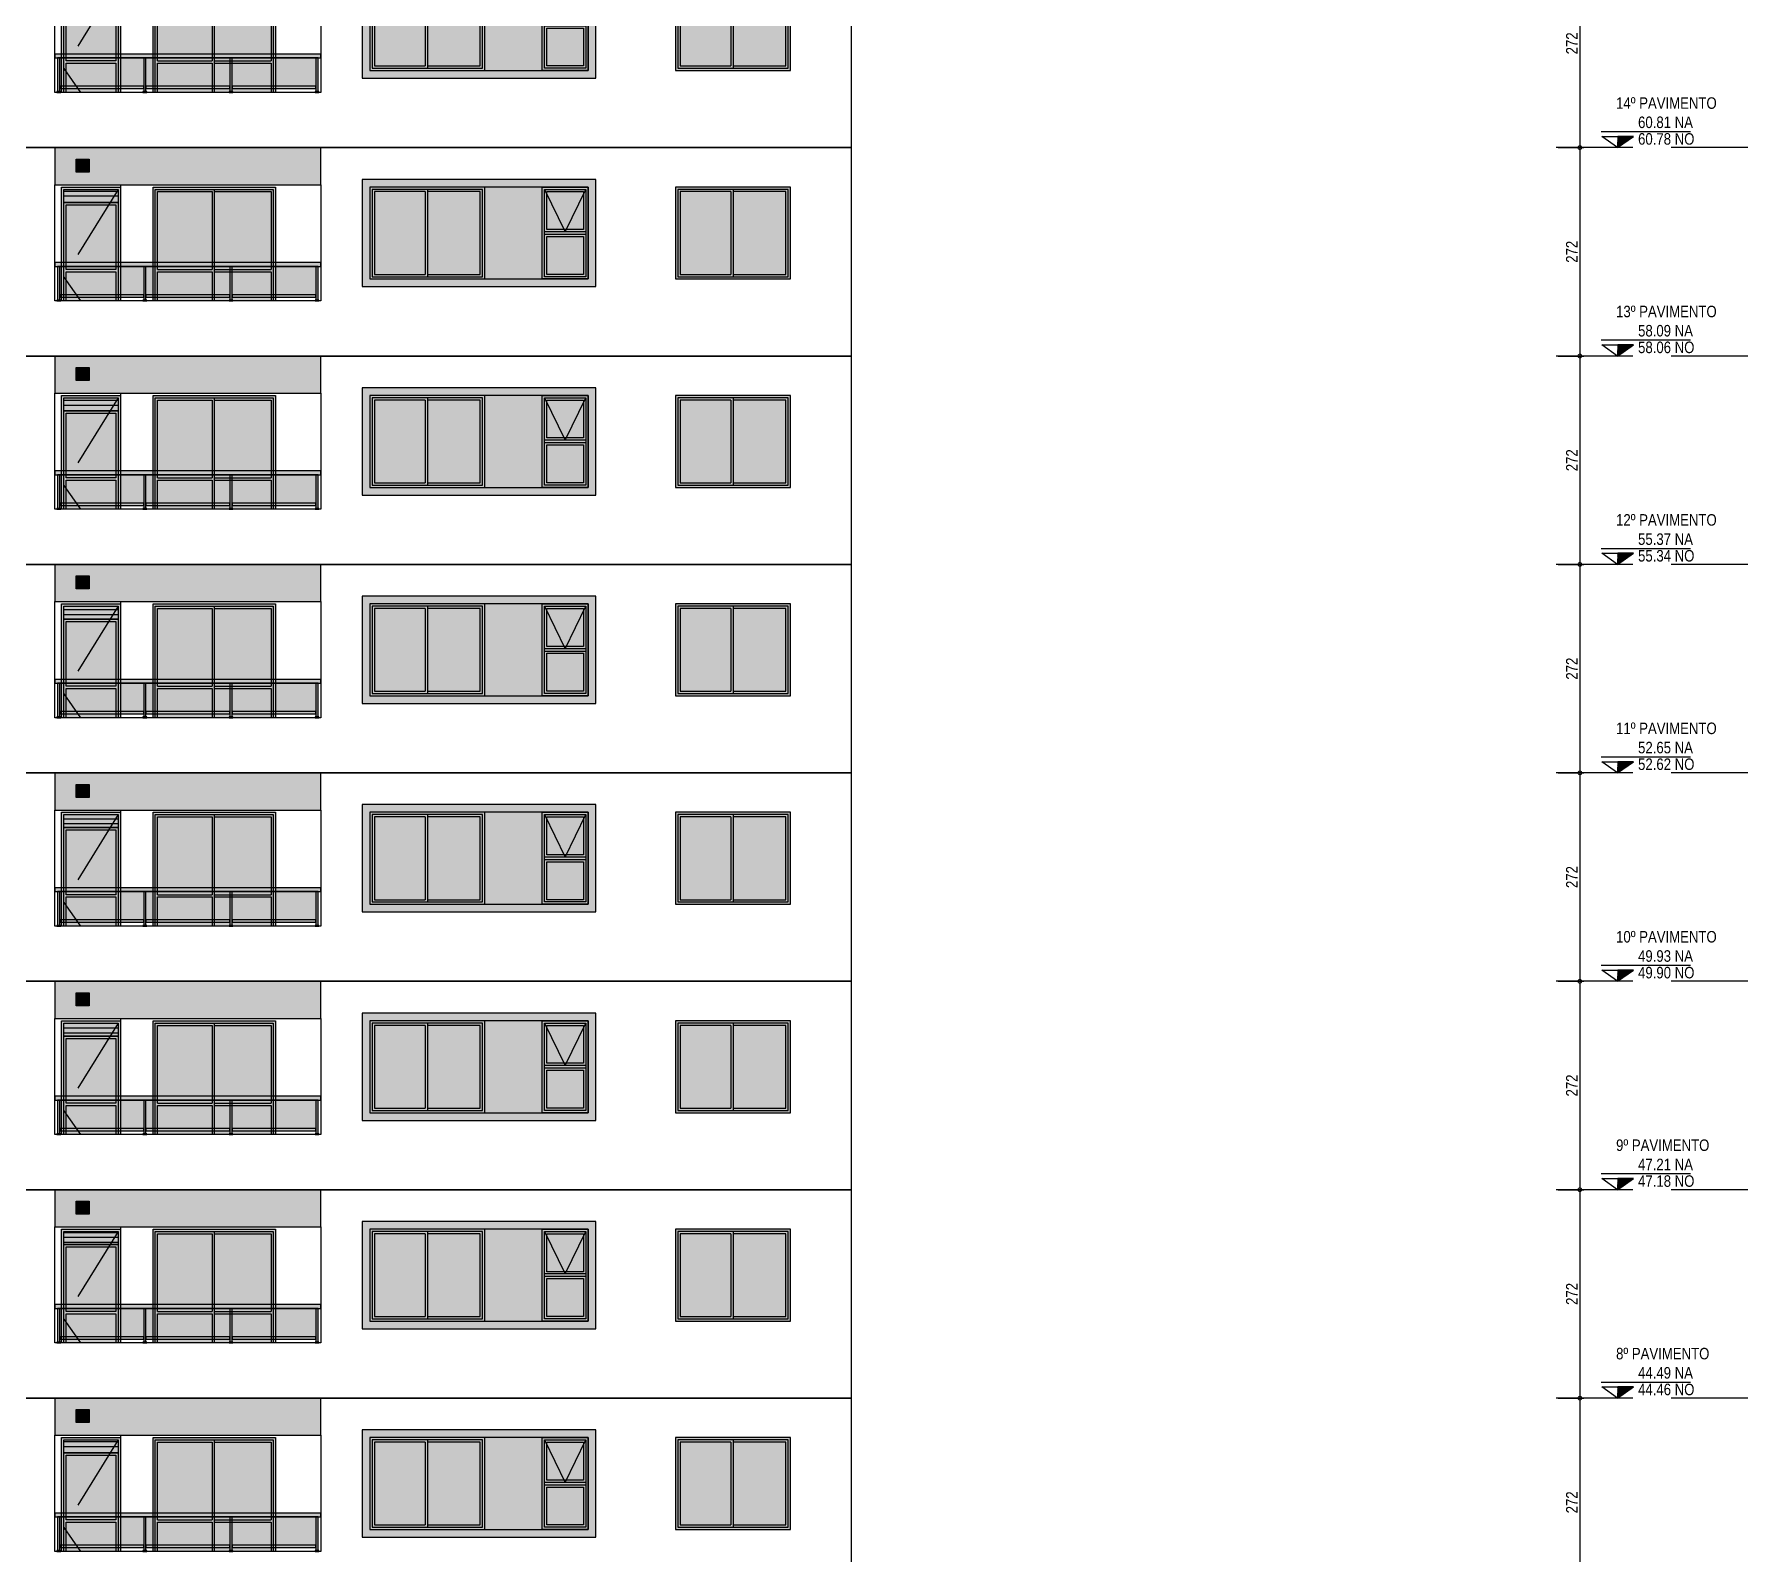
# Model space of a CAD drawing. Header units: metres. Extents: x -8872 to -7768, y 20 to 184.
# Drawn here: x -8742.17 to -8719.81, y 42.43 to 62.26 of the extents above; entities that cross this region are included whole.
import ezdxf
from ezdxf.enums import TextEntityAlignment as Align
from ezdxf.xclip import XClip

# ---------------------------------------------------------------- set-up
doc = ezdxf.new("R2010")
doc.units = ezdxf.units.M
doc.header["$XCLIPFRAME"] = 0
doc.linetypes.add('CTE ELEV$0$DASHEDX2', pattern=[1.5, 1, -0.5])
for name, color, linetype in [('ARQ-AUX1', 1, 'Continuous'), ('CTE ELEV$0$ARQ- FRISO', 7, 'Continuous'), ('CTE ELEV$0$ARQ-AUX1', 1, 'Continuous'), ('CTE ELEV$0$ARQ-AUX2', 2, 'Continuous'), ('CTE ELEV$0$ARQ-CAX', 1, 'Continuous'), ('CTE ELEV$0$ARQ-DIM', 2, 'Continuous'), ('CTE ELEV$0$ARQ-PRJ', 7, 'CTE ELEV$0$DASHEDX2'), ('CTE ELEV$0$ARQ-SIM', 1, 'Continuous')]:
    doc.layers.add(name, color=color, linetype=linetype)
for name, color, linetype, true_color in [('CTE ELEV$0$COR CASTANHA', 7, 'Continuous', 0x92725d), ('CTE ELEV$0$COR CINZA FECHADO', 7, 'Continuous', 0x56534e), ('CTE ELEV$0$COR-CAIX', 7, 'Continuous', 0x45494e)]:
    doc.layers.add(name, color=color, linetype=linetype, true_color=true_color)
doc.styles.add('CTE ELEV$0$Adesa', font='ARIALN.TTF')
doc.dimstyles.new('CTE ELEV$0$ADESA 1-0050', dxfattribs={"dimtxt": 0.1, "dimasz": 0.1, "dimexe": 0.05, "dimexo": 0.05, "dimgap": 0.03, "dimtad": 1, "dimdec": 1, "dimlfac": 100, "dimzin": 12, "dimtxsty": 'CTE ELEV$0$Adesa', "dimblk": 'CTE ELEV$0$_DotSmall', "dimcen": 1, "dimdle": 0.05, "dimclrd": 1, "dimclre": 1, "dimclrt": 256, "dimazin": 3, "dimtm": 1e-09, "dimtfac": 1, "dimtdec": 1, "dimtmove": 1, "dimatfit": 0, "dimldrblk": 'CTE ELEV$0$_DotSmall', "dimfxl": 0.8, "dimtvp": 2, "dimtolj": 1, "dimtzin": 0, "dimarcsym": 0})

# ---------------------------------------------------------------- blocks, each defined once
blk = doc.blocks.new('CTE ELEV$0$V J 150x120')
at = {"layer": 'CTE ELEV$0$COR-CAIX'}
h = blk.add_hatch(color=256, dxfattribs=at)
h.dxf.hatch_style = 1
h.paths.add_polyline_path([(1.5, 1.2), (0, 1.2), (0, 0), (1.5, 0)])
h = blk.add_hatch(color=254, dxfattribs=at)
h.dxf.hatch_style = 1
h.paths.add_polyline_path([(0.72, 1.14), (0.06, 1.14), (0.06, 0.06), (0.72, 0.06)])
h.paths.add_polyline_path([(0.75, 0.06), (1.44, 0.06), (1.44, 1.14), (0.75, 1.14)])
for points in [[(1.5, 1.2), (0, 1.2), (0, 0), (1.5, 0)], [(1.47, 1.17), (0.03, 1.17), (0.03, 0.03), (1.47, 0.03)]]:
    blk.add_lwpolyline(points, close=True)
for points in [[(0.72, 1.14), (0.06, 1.14), (0.06, 0.06), (0.72, 0.06)], [(0.72, 1.14), (0.72, 0.06)], [(0.75, 1.17), (0.75, 0.03)], [(0.75, 0.06), (1.44, 0.06), (1.44, 1.14), (0.75, 1.14)]]:
    blk.add_lwpolyline(points)
blk = doc.blocks.new('CTE ELEV$0$V J 80x60')
at = {"layer": 'CTE ELEV$0$COR-CAIX'}
h = blk.add_hatch(color=256, dxfattribs=at)
h.dxf.hatch_style = 1
h.paths.add_polyline_path([(0, 1.2), (0.6, 1.2), (0.6, 0), (0, 0)])
h = blk.add_hatch(color=254, dxfattribs=at)
h.dxf.hatch_style = 1
h.paths.add_polyline_path([(0.54, 0.555), (0.06, 0.555), (0.06, 0.06), (0.54, 0.06)])
h.paths.add_polyline_path([(0.06, 1.108), (0.06, 0.645), (0.285, 0.645)], flags=17)
h.paths.add_polyline_path([(0.54, 1.108), (0.54, 1.14), (0.06, 1.14), (0.06, 1.108), (0.285, 0.645), (0.315, 0.645)])
h.paths.add_polyline_path([(0.54, 1.108), (0.315, 0.645), (0.54, 0.645)], flags=17)
at = {"layer": 'CTE ELEV$0$ARQ-CAX', "flags": 128}
for points in [[(0, 1.2), (0.6, 1.2), (0.6, 0), (0, 0)], [(0.03, 1.17), (0.57, 1.17), (0.57, 0.615), (0.03, 0.615)], [(0.03, 1.17), (0.57, 1.17), (0.57, 0.03), (0.03, 0.03)], [(0.06, 1.14), (0.54, 1.14), (0.54, 0.645), (0.06, 0.645)], [(0.03, 0.585), (0.57, 0.585), (0.57, 0.03), (0.03, 0.03)], [(0.06, 0.555), (0.54, 0.555), (0.54, 0.06), (0.06, 0.06)]]:
    blk.add_lwpolyline(points, close=True, dxfattribs=at)
at = {"layer": 'CTE ELEV$0$ARQ-PRJ'}
blk.add_lwpolyline([(0.03, 1.17), (0.3, 0.615), (0.57, 1.17)], dxfattribs=at)
blk = doc.blocks.new('CTE ELEV$0$V P 160x220')
at = {"layer": 'CTE ELEV$0$COR-CAIX'}
h = blk.add_hatch(color=256, dxfattribs=at)
h.dxf.hatch_style = 1
h.paths.add_polyline_path([(0, 2.175), (1.6, 2.175), (1.6, 0), (0, 0)])
h = blk.add_hatch(color=254, dxfattribs=at)
h.dxf.hatch_style = 1
h.paths.add_polyline_path([(0.77, 2.115), (0.06, 2.115), (0.06, 1.1), (0.77, 1.1)])
h.paths.add_polyline_path([(1.54, 2.115), (0.8, 2.115), (0.8, 1.1), (1.54, 1.1)])
h.paths.add_polyline_path([(1.54, 1.07), (0.8, 1.07), (0.8, 0.06), (1.54, 0.06)])
h.paths.add_polyline_path([(0.77, 1.07), (0.06, 1.07), (0.06, 0.06), (0.77, 0.06)])
at = {"layer": 'CTE ELEV$0$ARQ-CAX'}
for p, q in [((0.06, 1.1), (0.77, 1.1)), ((0.06, 1.07), (0.77, 1.07)), ((0.8, 1.1), (1.54, 1.1)), ((0.8, 1.07), (1.54, 1.07))]:
    blk.add_line(p, q, dxfattribs=at)
for points in [[(0, 2.175), (1.6, 2.175), (1.6, 0), (0, 0)], [(0.03, 2.145), (1.57, 2.145), (1.57, 0.03), (0.03, 0.03)]]:
    blk.add_lwpolyline(points, close=True, dxfattribs=at)
for points in [[(0.06, 1.1), (0.06, 2.115), (0.77, 2.115)], [(0.77, 2.115), (0.77, 1.1)], [(0.8, 2.145), (0.8, 0.03)], [(0.8, 2.115), (1.54, 2.115), (1.54, 1.1)], [(0.77, 0.06), (0.06, 0.06), (0.06, 1.07)], [(0.77, 1.07), (0.77, 0.06)], [(1.54, 1.07), (1.54, 0.06), (0.8, 0.06)]]:
    blk.add_lwpolyline(points, dxfattribs=at)
blk = doc.blocks.new('CTE ELEV$0$V P 80x220')
at = {"layer": 'CTE ELEV$0$ARQ-CAX'}
h = blk.add_hatch(dxfattribs=at)
h.set_pattern_fill('LINE', scale=0.02)
h.set_pattern_definition([(0, (0.74004, 2.16916), (0, 0.0635), [])])
h.paths.add_polyline_path([(0.74, 2.145), (0.03, 2.145), (0.03, 2), (0.74, 2)])
h.paths.add_polyline_path([(0.71, 0.2), (0.06, 0.2), (0.06, 0.03), (0.71, 0.03)])
at = {"layer": 'CTE ELEV$0$COR-CAIX'}
h = blk.add_hatch(color=256, dxfattribs=at)
h.dxf.hatch_style = 1
h.paths.add_polyline_path([(0.77, 0), (0.77, 2.175), (0, 2.175), (0, 0)])
h = blk.add_hatch(color=254, dxfattribs=at)
h.dxf.hatch_style = 1
h.paths.add_polyline_path([(0.71, 1.945), (0.154, 1.945), (0.678, 1.1), (0.71, 1.1)])
h.paths.add_polyline_path([(0.154, 1.945), (0.06, 1.945), (0.06, 1.1), (0.678, 1.1)])
h.paths.add_polyline_path([(0.71, 0.958), (0.71, 1.048), (0.697, 1.07), (0.06, 1.07), (0.06, 0.23), (0.193, 0.23)])
h.paths.add_polyline_path([(0.71, 0.958), (0.193, 0.23), (0.71, 0.23)], flags=17)
at = {"layer": 'CTE ELEV$0$ARQ-CAX'}
for points in [[(0.77, 0), (0.77, 2.175), (0, 2.175), (0, 0)], [(0.74, 2.145), (0.03, 2.145), (0.03, 1.975), (0.74, 1.975)]]:
    blk.add_lwpolyline(points, close=True, dxfattribs=at)
for points in [[(0.74, 0), (0.74, 1.975), (0.03, 1.975), (0.03, 0)], [(0.71, 1.1), (0.71, 1.945), (0.06, 1.945), (0.06, 1.1)], [(0.06, 1.1), (0.71, 1.1)], [(0.06, 1.07), (0.06, 0)], [(0.71, 1.07), (0.06, 1.07)], [(0.71, 0), (0.71, 1.07)], [(0.71, 0.23), (0.06, 0.23)], [(0.06, 0.2), (0.71, 0.2)], [(0.06, 0.03), (0.71, 0.03)], [(0, 0), (0.77, 0)]]:
    blk.add_lwpolyline(points, dxfattribs=at)
at = {"layer": 'CTE ELEV$0$ARQ-PRJ'}
blk.add_lwpolyline([(0.03, 2.145), (0.74, 1), (0.03, 0)], dxfattribs=at)
blk = doc.blocks.new('CTE ELEV$0$v grd 3.47')
at = {"layer": 'CTE ELEV$0$COR-CAIX'}
h = blk.add_hatch(color=256, dxfattribs=at)
h.dxf.hatch_style = 1
h.paths.add_polyline_path([(-3.47, 0.45), (0, 0.45), (0, 0.5), (-3.47, 0.5)])
h.paths.add_polyline_path([(-3.405, 0.45), (-3.435, 0.45), (-3.435, 0.01), (-3.405, 0.01)])
h.paths.add_polyline_path([(-2.322, 0.01), (-2.272, 0.01), (-2.272, 0), (-2.322, 0)])
h.paths.add_polyline_path([(-1.198, 0.01), (-1.148, 0.01), (-1.148, 0), (-1.198, 0)])
h.paths.add_polyline_path([(-1.158, 0.08), (-0.065, 0.08), (-0.065, 0.05), (-1.158, 0.05)])
h.paths.add_polyline_path([(-2.282, 0.08), (-1.188, 0.08), (-1.188, 0.05), (-2.282, 0.05)])
h.paths.add_polyline_path([(-1.188, 0.45), (-1.158, 0.45), (-1.158, 0.01), (-1.188, 0.01)])
h.paths.add_polyline_path([(-2.312, 0.45), (-2.282, 0.45), (-2.282, 0.01), (-2.312, 0.01)])
h.paths.add_polyline_path([(-3.405, 0.08), (-2.312, 0.08), (-2.312, 0.05), (-3.405, 0.05)])
h.paths.add_polyline_path([(-3.445, 0.01), (-3.395, 0.01), (-3.395, 0), (-3.445, 0)])
h.paths.add_polyline_path([(-0.075, 0.01), (-0.025, 0.01), (-0.025, 0), (-0.075, 0)])
h.paths.add_polyline_path([(-0.065, 0.45), (-0.035, 0.45), (-0.035, 0.01), (-0.065, 0.01)])
at = {"layer": 'CTE ELEV$0$COR-CAIX', "transparency": 33554610}
h = blk.add_hatch(color=254, dxfattribs=at)
h.dxf.hatch_style = 1
h.paths.add_polyline_path([(-2.312, 0.08), (-2.312, 0.45), (-3.405, 0.45), (-3.405, 0.08)])
h.paths.add_polyline_path([(-1.188, 0.08), (-1.188, 0.45), (-2.282, 0.45), (-2.282, 0.08)])
h.paths.add_polyline_path([(-1.158, 0.08), (-0.065, 0.08), (-0.065, 0.45), (-1.158, 0.45)])
at = {"ltscale": 0.05}
blk.add_lwpolyline([(0, 0.5), (0, 0.45), (-3.47, 0.45), (-3.47, 0.5)], close=True, dxfattribs=at)
for points in [[(-3.435, 0.45), (-3.405, 0.45), (-3.405, 0.01), (-3.435, 0.01)], [(-2.312, 0.45), (-2.282, 0.45), (-2.282, 0.01), (-2.312, 0.01)], [(-1.188, 0.45), (-1.158, 0.45), (-1.158, 0.01), (-1.188, 0.01)], [(-0.065, 0.45), (-0.035, 0.45), (-0.035, 0.01), (-0.065, 0.01)], [(-3.445, 0.01), (-3.395, 0.01), (-3.395, 0), (-3.445, 0)], [(-3.405, 0.08), (-2.312, 0.08), (-2.312, 0.05), (-3.405, 0.05)], [(-2.322, 0.01), (-2.272, 0.01), (-2.272, 0), (-2.322, 0)], [(-2.282, 0.08), (-1.188, 0.08), (-1.188, 0.05), (-2.282, 0.05)], [(-1.198, 0.01), (-1.148, 0.01), (-1.148, 0), (-1.198, 0)], [(-1.158, 0.08), (-0.065, 0.08), (-0.065, 0.05), (-1.158, 0.05)], [(-0.075, 0.01), (-0.025, 0.01), (-0.025, 0), (-0.075, 0)]]:
    blk.add_lwpolyline(points, close=True)
blk.add_lwpolyline([(-3.42, 0.45), (-0.05, 0.45)])
blk = doc.blocks.new('CTE ELEV$0$vp vento kit')
at = {"layer": 'CTE ELEV$0$ARQ-CAX', "transparency": 33554687}
h = blk.add_hatch(dxfattribs=at)
h.set_pattern_fill('LINE', scale=0.01)
h.set_pattern_definition([(0, (8794.04869, -68.72711), (0, 0.03175), [])])
h.paths.add_polyline_path([(-0.16, 0.16), (-0.01, 0.16), (-0.01, 0.01), (-0.16, 0.01)])
at = {"layer": 'CTE ELEV$0$COR-CAIX', "transparency": 33554687}
h = blk.add_hatch(color=256, dxfattribs=at)
h.dxf.hatch_style = 1
h.paths.add_polyline_path([(-0.17, 0.17), (0, 0.17), (0, 0), (-0.17, 0)])
at = {"layer": 'CTE ELEV$0$ARQ-CAX'}
for points in [[(-0.17, 0.17), (0, 0.17), (0, 0), (-0.17, 0)], [(-0.16, 0.16), (-0.01, 0.16), (-0.01, 0.01), (-0.16, 0.01)]]:
    blk.add_lwpolyline(points, close=True, dxfattribs=at)
blk = doc.blocks.new('CTE ELEV$0$elev 1 tipo')
h = blk.add_hatch(color=256)
h.dxf.hatch_style = 1
h.paths.add_polyline_path([(47.76, 2.235), (51.23, 2.235), (51.23, 2.72), (47.76, 2.72)])
at = {"layer": 'CTE ELEV$0$COR CINZA FECHADO'}
h = blk.add_hatch(color=256, dxfattribs=at)
h.dxf.hatch_style = 1
h.paths.add_polyline_path([(54.82, 2.305), (51.77, 2.305), (51.77, 0.905), (54.82, 0.905)])
h.paths.add_polyline_path([(54.72, 2.205), (54.72, 1.005), (54.12, 1.005), (51.87, 1.005), (51.87, 2.205), (53.37, 2.205)], flags=16)
h.paths.add_polyline_path([(53.34, 2.175), (53.34, 1.035), (51.9, 1.035), (51.9, 2.175)], flags=0)
h.paths.add_polyline_path([(53.31, 2.145), (53.31, 1.065), (52.62, 1.065), (52.62, 2.145)], flags=0)
h.paths.add_polyline_path([(54.15, 2.175), (54.69, 2.175), (54.69, 1.035), (54.15, 1.035), (54.15, 1.59)], flags=0)
h.paths.add_polyline_path([(54.15, 2.175), (54.69, 2.175), (54.69, 1.62), (54.15, 1.62)], flags=0)
h.paths.add_polyline_path([(54.18, 2.145), (54.66, 2.145), (54.66, 1.65), (54.435, 1.65), (54.42, 1.62), (54.405, 1.65), (54.18, 1.65)], flags=0)
h.paths.add_polyline_path([(54.18, 1.56), (54.66, 1.56), (54.66, 1.065), (54.18, 1.065)], flags=0)
h.paths.add_polyline_path([(52.59, 2.145), (52.59, 1.065), (51.93, 1.065), (51.93, 2.145)], flags=0)
h = blk.add_hatch(color=256, dxfattribs=at)
h.dxf.hatch_style = 1
h.paths.add_polyline_path([(54.12, 2.205), (53.37, 2.205), (53.37, 1.005), (54.12, 1.005)])
at = {"elevation": 0}
blk.add_lwpolyline([(47.76, 2.235), (51.23, 2.235), (51.23, 2.72), (47.76, 2.72)], close=True, dxfattribs=at)
at = {"layer": 'CTE ELEV$0$ARQ- FRISO', "elevation": 0}
blk.add_lwpolyline([(0, 2.72), (58.15, 2.72)], dxfattribs=at)
at = {"layer": 'CTE ELEV$0$ARQ- FRISO'}
blk.add_lwpolyline([(58.15, 0), (0, 0)], dxfattribs=at)
at = {"layer": 'CTE ELEV$0$ARQ-AUX1', "elevation": 0}
blk.add_lwpolyline([(48.62, 0.72), (48.62, 2.235)], dxfattribs=at)
at = {"layer": 'CTE ELEV$0$ARQ-AUX2'}
blk.add_line((58.15, 2.72, 0), (58.15, 0), dxfattribs=at)
at = {"layer": 'CTE ELEV$0$ARQ-AUX2', "elevation": 0}
blk.add_lwpolyline([(47.76, 2.235), (51.23, 2.235), (51.23, 0.72), (47.76, 0.72)], close=True, dxfattribs=at)
at = {"layer": 'CTE ELEV$0$COR CINZA FECHADO'}
for points in [[(54.82, 2.305), (51.77, 2.305), (51.77, 0.905), (54.82, 0.905)], [(54.72, 2.205), (51.87, 2.205), (51.87, 1.005), (54.72, 1.005)]]:
    blk.add_lwpolyline(points, close=True, dxfattribs=at)
at = {"layer": 'CTE ELEV$0$ARQ-AUX2', "xscale": -1}
blk.add_blockref('CTE ELEV$0$v grd 3.47', (47.76, 0.72, 0), dxfattribs=at)
at = {"layer": 'CTE ELEV$0$ARQ-CAX'}
for name, p in [('CTE ELEV$0$vp vento kit', (48.205, 2.4, 0)), ('CTE ELEV$0$V J 150x120', (51.87, 1.005)), ('CTE ELEV$0$V J 80x60', (54.12, 1.005)), ('CTE ELEV$0$V J 150x120', (55.86, 1.005))]:
    blk.add_blockref(name, p, dxfattribs=at)
ref = blk.add_blockref('CTE ELEV$0$V P 80x220', (48.615, 0.03), dxfattribs=dict(at, xscale=-1))
XClip(ref).set_block_clipping_path([(-0.1366542551, 0.6899490979), (0.9583029803, 2.3164235257)])
ref = blk.add_blockref('CTE ELEV$0$V P 160x220', (49.04, 0.03), dxfattribs=at)
XClip(ref).set_block_clipping_path([(0, 0.6899998826), (1.6, 2.2)])
blk = doc.blocks.new('*U284')
h = blk.add_hatch()
h.set_pattern_fill('ANSI31', color=1, scale=0.00375, style=0)
h.set_pattern_definition([(45, (18.99673, 94.672672), (-0.0084189901, 0.0084189901), [])])
h.paths.add_polyline_path([(0.206, 0.146), (0.001, 0.146), (0, 0)])
at = {"color": 1}
blk.add_line((-0.213, 0.21), (0.95, 0.21), dxfattribs=at)
for points in [[(-0.205, 0.146), (0.001, 0.146), (0, 0), (-0.205, 0.146)], [(0.207, 0.146), (0.001, 0.146), (0, 0), (0.207, 0.146)]]:
    blk.add_lwpolyline(points, close=True, dxfattribs=at)
at = {"color": 1, "style": 'CTE ELEV$0$Adesa'}
blk.add_attdef('PAVIMENTO_001', (-0.02, 0.506), '', height=0.15, dxfattribs=at)
at = {"color": 3, "style": 'CTE ELEV$0$Adesa'}
blk.add_attdef('NA', text='', height=0.15, dxfattribs=at).set_placement((0.267, 0.21), align=Align.BOTTOM_LEFT)
blk.add_attdef('NO', text='', height=0.15, dxfattribs=at).set_placement((0.267, 0.188), align=Align.TOP_LEFT)
blk = doc.blocks.new('CTE ELEV$0$_DotSmall')
at = {"color": 0, "linetype": 'ByBlock', "const_width": 0.5}
blk.add_lwpolyline([(-0.0625, 0, 1), (0.0625, 0, 1)], format="xyb", close=True, dxfattribs=at)
blk = doc.blocks.new('*D1134')
at = {"layer": 'CTE ELEV$0$ARQ-DIM', "color": 1, "lineweight": -2, "transparency": 16777216}
for p, q in [((-8721.996, 44.51), (-8721.996, 41.69)), ((-8722.28, 44.46), (-8721.946, 44.46)), ((-8722.28, 41.74), (-8721.946, 41.74))]:
    blk.add_line(p, q, dxfattribs=at)
at = {"layer": 'Defpoints', "color": 0, "transparency": 16777216}
for p in [(-8722.33, 44.46), (-8722.33, 41.74), (-8721.996, 41.74)]:
    blk.add_point(p, dxfattribs=at)
at = {"layer": 'CTE ELEV$0$ARQ-DIM', "color": 1, "lineweight": -2, "transparency": 16777216, "xscale": 0.1, "yscale": 0.1, "zscale": 0.1}
for p, rotation in [((-8721.996, 44.46), 90), ((-8721.996, 41.74), 270)]:
    blk.add_blockref('CTE ELEV$0$_DotSmall', p, dxfattribs=dict(at, rotation=rotation))
at = {"layer": 'CTE ELEV$0$ARQ-DIM', "transparency": 16777216, "insert": (-8722.101, 43.1), "char_height": 0.1, "attachment_point": 5, "rotation": 90, "style": 'CTE ELEV$0$Adesa'}
blk.add_mtext('\\A1;{\\H1.5x;272}', dxfattribs=at)
blk = doc.blocks.new('*D1135')
at = {"layer": 'CTE ELEV$0$ARQ-DIM', "color": 1, "lineweight": -2, "transparency": 16777216}
for p, q in [((-8721.996, 47.23), (-8721.996, 44.41)), ((-8722.28, 47.18), (-8721.946, 47.18)), ((-8722.28, 44.46), (-8721.946, 44.46))]:
    blk.add_line(p, q, dxfattribs=at)
at = {"layer": 'Defpoints', "color": 0, "transparency": 16777216}
for p in [(-8722.33, 47.18), (-8722.33, 44.46), (-8721.996, 44.46)]:
    blk.add_point(p, dxfattribs=at)
at = {"layer": 'CTE ELEV$0$ARQ-DIM', "color": 1, "lineweight": -2, "transparency": 16777216, "xscale": 0.1, "yscale": 0.1, "zscale": 0.1}
for p, rotation in [((-8721.996, 47.18), 90), ((-8721.996, 44.46), 270)]:
    blk.add_blockref('CTE ELEV$0$_DotSmall', p, dxfattribs=dict(at, rotation=rotation))
at = {"layer": 'CTE ELEV$0$ARQ-DIM', "transparency": 16777216, "insert": (-8722.101, 45.82), "char_height": 0.1, "attachment_point": 5, "rotation": 90, "style": 'CTE ELEV$0$Adesa'}
blk.add_mtext('\\A1;{\\H1.5x;272}', dxfattribs=at)
blk = doc.blocks.new('*D1136')
at = {"layer": 'CTE ELEV$0$ARQ-DIM', "color": 1, "lineweight": -2, "transparency": 16777216}
for p, q in [((-8722.28, 49.9), (-8721.946, 49.9)), ((-8721.996, 49.95), (-8721.996, 47.13)), ((-8722.28, 47.18), (-8721.946, 47.18))]:
    blk.add_line(p, q, dxfattribs=at)
at = {"layer": 'Defpoints', "color": 0, "transparency": 16777216}
for p in [(-8722.33, 49.9), (-8722.33, 47.18), (-8721.996, 47.18)]:
    blk.add_point(p, dxfattribs=at)
at = {"layer": 'CTE ELEV$0$ARQ-DIM', "color": 1, "lineweight": -2, "transparency": 16777216, "xscale": 0.1, "yscale": 0.1, "zscale": 0.1}
for p, rotation in [((-8721.996, 49.9), 90), ((-8721.996, 47.18), 270)]:
    blk.add_blockref('CTE ELEV$0$_DotSmall', p, dxfattribs=dict(at, rotation=rotation))
at = {"layer": 'CTE ELEV$0$ARQ-DIM', "transparency": 16777216, "insert": (-8722.101, 48.54), "char_height": 0.1, "attachment_point": 5, "rotation": 90, "style": 'CTE ELEV$0$Adesa'}
blk.add_mtext('\\A1;{\\H1.5x;272}', dxfattribs=at)
blk = doc.blocks.new('*D1137')
at = {"layer": 'CTE ELEV$0$ARQ-DIM', "color": 1, "lineweight": -2, "transparency": 16777216}
for p, q in [((-8722.28, 52.62), (-8721.946, 52.62)), ((-8721.996, 52.67), (-8721.996, 49.85)), ((-8722.28, 49.9), (-8721.946, 49.9))]:
    blk.add_line(p, q, dxfattribs=at)
at = {"layer": 'Defpoints', "color": 0, "transparency": 16777216}
for p in [(-8722.33, 52.62), (-8722.33, 49.9), (-8721.996, 49.9)]:
    blk.add_point(p, dxfattribs=at)
at = {"layer": 'CTE ELEV$0$ARQ-DIM', "color": 1, "lineweight": -2, "transparency": 16777216, "xscale": 0.1, "yscale": 0.1, "zscale": 0.1}
for p, rotation in [((-8721.996, 52.62), 90), ((-8721.996, 49.9), 270)]:
    blk.add_blockref('CTE ELEV$0$_DotSmall', p, dxfattribs=dict(at, rotation=rotation))
at = {"layer": 'CTE ELEV$0$ARQ-DIM', "transparency": 16777216, "insert": (-8722.101, 51.26), "char_height": 0.1, "attachment_point": 5, "rotation": 90, "style": 'CTE ELEV$0$Adesa'}
blk.add_mtext('\\A1;{\\H1.5x;272}', dxfattribs=at)
blk = doc.blocks.new('*D1138')
at = {"layer": 'CTE ELEV$0$ARQ-DIM', "color": 1, "lineweight": -2, "transparency": 16777216}
for p, q in [((-8722.28, 55.34), (-8721.946, 55.34)), ((-8721.996, 55.39), (-8721.996, 52.57)), ((-8722.28, 52.62), (-8721.946, 52.62))]:
    blk.add_line(p, q, dxfattribs=at)
at = {"layer": 'Defpoints', "color": 0, "transparency": 16777216}
for p in [(-8722.33, 55.34), (-8722.33, 52.62), (-8721.996, 52.62)]:
    blk.add_point(p, dxfattribs=at)
at = {"layer": 'CTE ELEV$0$ARQ-DIM', "color": 1, "lineweight": -2, "transparency": 16777216, "xscale": 0.1, "yscale": 0.1, "zscale": 0.1}
for p, rotation in [((-8721.996, 55.34), 90), ((-8721.996, 52.62), 270)]:
    blk.add_blockref('CTE ELEV$0$_DotSmall', p, dxfattribs=dict(at, rotation=rotation))
at = {"layer": 'CTE ELEV$0$ARQ-DIM', "transparency": 16777216, "insert": (-8722.101, 53.98), "char_height": 0.1, "attachment_point": 5, "rotation": 90, "style": 'CTE ELEV$0$Adesa'}
blk.add_mtext('\\A1;{\\H1.5x;272}', dxfattribs=at)
blk = doc.blocks.new('*D1139')
at = {"layer": 'CTE ELEV$0$ARQ-DIM', "color": 1, "lineweight": -2, "transparency": 16777216}
for p, q in [((-8722.28, 58.06), (-8721.946, 58.06)), ((-8721.996, 58.11), (-8721.996, 55.29)), ((-8722.28, 55.34), (-8721.946, 55.34))]:
    blk.add_line(p, q, dxfattribs=at)
at = {"layer": 'Defpoints', "color": 0, "transparency": 16777216}
for p in [(-8722.33, 58.06), (-8722.33, 55.34), (-8721.996, 55.34)]:
    blk.add_point(p, dxfattribs=at)
at = {"layer": 'CTE ELEV$0$ARQ-DIM', "color": 1, "lineweight": -2, "transparency": 16777216, "xscale": 0.1, "yscale": 0.1, "zscale": 0.1}
for p, rotation in [((-8721.996, 58.06), 90), ((-8721.996, 55.34), 270)]:
    blk.add_blockref('CTE ELEV$0$_DotSmall', p, dxfattribs=dict(at, rotation=rotation))
at = {"layer": 'CTE ELEV$0$ARQ-DIM', "transparency": 16777216, "insert": (-8722.101, 56.7), "char_height": 0.1, "attachment_point": 5, "rotation": 90, "style": 'CTE ELEV$0$Adesa'}
blk.add_mtext('\\A1;{\\H1.5x;272}', dxfattribs=at)
blk = doc.blocks.new('*D1140')
at = {"layer": 'CTE ELEV$0$ARQ-DIM', "color": 1, "lineweight": -2, "transparency": 16777216}
for p, q in [((-8721.996, 60.83), (-8721.996, 58.01)), ((-8722.28, 60.78), (-8721.946, 60.78)), ((-8722.28, 58.06), (-8721.946, 58.06))]:
    blk.add_line(p, q, dxfattribs=at)
at = {"layer": 'Defpoints', "color": 0, "transparency": 16777216}
for p in [(-8722.33, 60.78), (-8722.33, 58.06), (-8721.996, 58.06)]:
    blk.add_point(p, dxfattribs=at)
at = {"layer": 'CTE ELEV$0$ARQ-DIM', "color": 1, "lineweight": -2, "transparency": 16777216, "xscale": 0.1, "yscale": 0.1, "zscale": 0.1}
for p, rotation in [((-8721.996, 60.78), 90), ((-8721.996, 58.06), 270)]:
    blk.add_blockref('CTE ELEV$0$_DotSmall', p, dxfattribs=dict(at, rotation=rotation))
at = {"layer": 'CTE ELEV$0$ARQ-DIM', "transparency": 16777216, "insert": (-8722.101, 59.42), "char_height": 0.1, "attachment_point": 5, "rotation": 90, "style": 'CTE ELEV$0$Adesa'}
blk.add_mtext('\\A1;{\\H1.5x;272}', dxfattribs=at)
blk = doc.blocks.new('*D1141')
at = {"layer": 'CTE ELEV$0$ARQ-DIM', "color": 1, "lineweight": -2, "transparency": 16777216}
for p, q in [((-8721.996, 63.55), (-8721.996, 60.73)), ((-8722.28, 63.5), (-8721.946, 63.5)), ((-8722.28, 60.78), (-8721.946, 60.78))]:
    blk.add_line(p, q, dxfattribs=at)
at = {"layer": 'Defpoints', "color": 0, "transparency": 16777216}
for p in [(-8722.33, 63.5), (-8722.33, 60.78), (-8721.996, 60.78)]:
    blk.add_point(p, dxfattribs=at)
at = {"layer": 'CTE ELEV$0$ARQ-DIM', "color": 1, "lineweight": -2, "transparency": 16777216, "xscale": 0.1, "yscale": 0.1, "zscale": 0.1}
for p, rotation in [((-8721.996, 63.5), 90), ((-8721.996, 60.78), 270)]:
    blk.add_blockref('CTE ELEV$0$_DotSmall', p, dxfattribs=dict(at, rotation=rotation))
at = {"layer": 'CTE ELEV$0$ARQ-DIM', "transparency": 16777216, "insert": (-8722.101, 62.14), "char_height": 0.1, "attachment_point": 5, "rotation": 90, "style": 'CTE ELEV$0$Adesa'}
blk.add_mtext('\\A1;{\\H1.5x;272}', dxfattribs=at)
blk = doc.blocks.new('CTE ELEV')
at = {"layer": 'CTE ELEV$0$ARQ-PRJ'}
for p, q in [((-8719.8052, 60.78, 0), (-8722.3298, 60.78, 0)), ((-8719.8052, 58.06, 0), (-8722.3298, 58.06, 0)), ((-8719.8052, 55.34, 0), (-8722.3298, 55.34, 0)), ((-8719.8052, 52.62, 0), (-8722.3298, 52.62, 0)), ((-8719.8052, 49.9, 0), (-8722.3298, 49.9, 0)), ((-8719.8052, 47.18, 0), (-8722.3298, 47.18, 0)), ((-8719.8052, 44.46, 0), (-8722.3298, 44.46, 0))]:
    blk.add_line(p, q, dxfattribs=at)
at = {"layer": 'CTE ELEV$0$ARQ-SIM', "color": 1}
for p, values in [((-8721.5034, 60.78, 0), {'PAVIMENTO_001': '14º PAVIMENTO', 'NA': '60.81 NA', 'NO': '60.78 NO'}), ((-8721.5034, 58.06, 0), {'PAVIMENTO_001': '13º PAVIMENTO', 'NA': '58.09 NA', 'NO': '58.06 NO'}), ((-8721.5034, 55.34, 0), {'PAVIMENTO_001': '12º PAVIMENTO', 'NA': '55.37 NA', 'NO': '55.34 NO'}), ((-8721.5034, 52.62, 0), {'PAVIMENTO_001': '11º PAVIMENTO', 'NA': '52.65 NA', 'NO': '52.62 NO'}), ((-8721.5034, 49.9, 0), {'PAVIMENTO_001': '10º PAVIMENTO', 'NA': '49.93 NA', 'NO': '49.90 NO'}), ((-8721.5034, 47.18, 0), {'PAVIMENTO_001': '9º PAVIMENTO', 'NA': '47.21 NA', 'NO': '47.18 NO'}), ((-8721.5034, 44.46, 0), {'PAVIMENTO_001': '8º PAVIMENTO', 'NA': '44.49 NA', 'NO': '44.46 NO'})]:
    blk.add_blockref('*U284', p, dxfattribs=at).add_auto_attribs(values)
at = {"layer": 'CTE ELEV$0$COR CASTANHA'}
for p in [(-8789.6578, 60.78, 0), (-8789.6578, 58.06, 0), (-8789.6578, 55.34, 0), (-8789.6578, 52.62), (-8789.6578, 49.9, 0), (-8789.6578, 47.18, 0), (-8789.6578, 44.46, 0), (-8789.6578, 41.74, 0)]:
    blk.add_blockref('CTE ELEV$0$elev 1 tipo', p, dxfattribs=at)
at = {"layer": 'CTE ELEV$0$ARQ-DIM'}
for base, p1, p2, picture, middle in [((-8721.9959, 60.78, 0), (-8722.3298, 63.5, 0), (-8722.3298, 60.78, 0), '*D1141', (-8722.1013, 62.14, 0)), ((-8721.9959, 58.06, 0), (-8722.3298, 60.78, 0), (-8722.3298, 58.06, 0), '*D1140', (-8722.1013, 59.42, 0)), ((-8721.9959, 55.34, 0), (-8722.3298, 58.06, 0), (-8722.3298, 55.34, 0), '*D1139', (-8722.1013, 56.7, 0)), ((-8721.9959, 52.62, 0), (-8722.3298, 55.34, 0), (-8722.3298, 52.62, 0), '*D1138', (-8722.1013, 53.98, 0)), ((-8721.9959, 49.9, 0), (-8722.3298, 52.62, 0), (-8722.3298, 49.9, 0), '*D1137', (-8722.1013, 51.26, 0)), ((-8721.9959, 47.18, 0), (-8722.3298, 49.9, 0), (-8722.3298, 47.18, 0), '*D1136', (-8722.1013, 48.54, 0)), ((-8721.9959, 44.46, 0), (-8722.3298, 47.18, 0), (-8722.3298, 44.46, 0), '*D1135', (-8722.1013, 45.82, 0)), ((-8721.9959, 41.74, 0), (-8722.3298, 44.46, 0), (-8722.3298, 41.74, 0), '*D1134', (-8722.1013, 43.1, 0))]:
    dim = blk.add_linear_dim(base=base, p1=p1, p2=p2, angle=90, text='{\\H1.5x;<>}', dimstyle='CTE ELEV$0$ADESA 1-0050', dxfattribs=at)
    dim.commit()
    dim.dimension.update_dxf_attribs({"geometry": picture, "text_midpoint": middle})

msp = doc.modelspace()

# ---------------------------------------------------------------- block references
at = {"layer": 'ARQ-AUX1'}
msp.add_blockref('CTE ELEV', (0, 0), dxfattribs=at)

doc.saveas('drawing.dxf')
